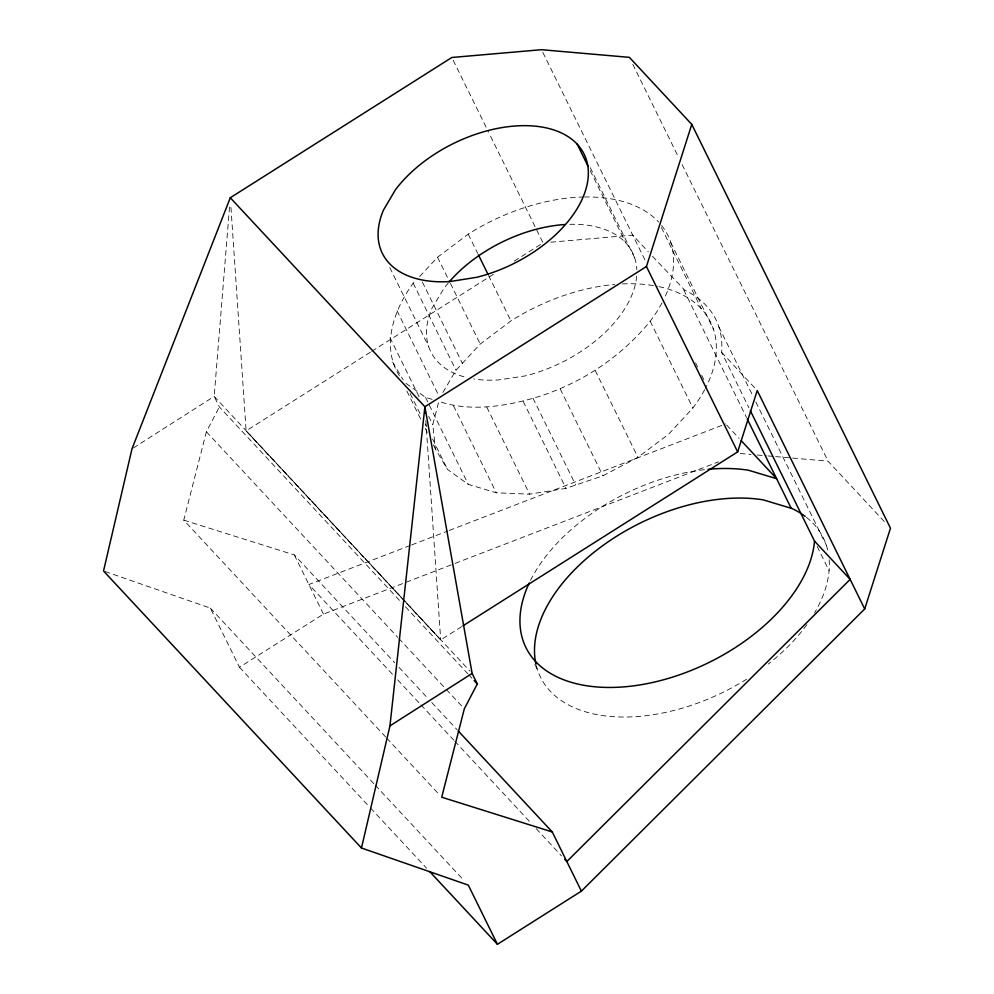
<?xml version="1.0" encoding="UTF-8"?>
<svg xmlns="http://www.w3.org/2000/svg" width="994" height="994" viewBox="0 0 994 994"><rect width="100%" height="100%" fill="white"/><g stroke="black" fill="none" stroke-linecap="round" stroke-linejoin="round"><path stroke-width="0.75" stroke-dasharray="4.97 3.73" d="M229.539 206.988L214.182 396.407L219.363 406.919L401.191 602.215M385.697 737.026L183.778 520.173L206.379 431.794L219.363 406.919M399.414 375.869C380.665 346.235 394.146 309.159 413.181 283.215L415.343 280.991M704.671 389.71A151.722 90.678 -26.2 0 1 692.893 408.025L668.627 434.216L637.949 457.339L602.936 475.803L565.996 488.365L529.616 494.167L496.292 492.8L468.298 484.376L447.536 469.466L435.434 449.064L432.788 424.587L439.025 400.681M442.889 392.468L455.985 370.215L480.251 344.036L510.928 320.913A151.722 90.678 -26.2 0 1 614.864 284.421M419.679 276.543L437.546 257.247L468.224 234.137A151.722 90.678 -26.2 0 1 582.882 197.023M661.967 302.934A151.722 90.678 -26.2 0 1 650.188 321.248C620.194 358.163 578.67 385.125 533.02 398.283C502.753 406.807 469.143 411.702 438.752 401.365M133.308 448.008L214.182 396.407L470.025 671.174M370.389 352.187L246.127 430.862L440.752 639.875L461.676 626.63M371.694 351.367L493.347 274.344M514.271 261.099L543.047 242.884L489.272 133.581M104.991 571.488L210.368 608.104L239.479 667.26L323.448 614.106L453.686 563.921M410.187 545.482L308.898 584.522L393.462 675.348M411.64 544.936L447.809 530.995M449.263 530.436L725.645 423.929M455.128 563.362L718.488 461.875M550.788 242.213L632.718 235.093L648.324 251.855M740.195 453.512L750.992 454.457M757.155 454.991L766.399 455.799M767.952 455.935L774.115 456.47M775.655 456.606L791.075 457.948M792.616 458.085L828.077 461.179L886.238 523.652M652.486 256.328L684.704 290.161A157.636 94.206 -26.2 0 1 721.607 352.274L748.942 407.813M405.95 383.324L425.494 397.364L432.862 399.588M183.778 520.173L294.336 554.938L394.767 662.799M440.752 639.875L246.127 430.862L230.707 203.907M721.607 352.274L756.185 389.412M726.676 425.047L739.163 438.466M405.415 606.75L467.789 673.746M468.845 674.876L472.013 678.281M206.379 431.794L397.712 637.303M398.768 638.434L445.287 688.395M446.343 689.525L462.198 706.56M398.992 667.347L427.532 697.999M431.769 702.534L457.141 729.782M397.699 679.896L419.89 703.74M420.947 704.87L453.724 740.07M454.78 741.201L530.895 822.957M536.176 828.623L561.548 855.884M386.753 738.169L439.609 794.939M210.368 608.104L374.216 784.08M375.285 785.223L464.074 880.597M239.479 667.26L369.507 806.917M370.563 808.047L426.588 868.234M392.618 362.064L403.216 379.907M632.793 64.324L678.703 157.611M682.132 164.582L828.077 461.179M718.861 326.84L753.092 396.407M755.825 401.974L826.337 545.271M670.751 242.399L713.443 329.176M661.345 227.514L701.342 308.786M817.18 546.489L829.083 570.693M683.71 289.863L746.569 417.604M542.861 52.471L646.386 262.863M695.576 362.835L697.626 366.997M701.727 375.334L703.777 379.497M590.299 167.663L634.719 257.943M590.212 170.608L625.748 242.834M650.188 321.248L692.893 408.025M453.189 60.261L488.588 132.202M595.244 370.563L637.949 457.339M560.243 389.027L602.936 475.803M468.224 234.137L477.716 253.42M488.563 275.462L510.928 320.913M533.02 398.283L575.725 485.06M523.179 401.352L565.996 488.365M437.546 257.247L449.748 282.048M450.431 283.427L480.251 344.036M486.799 407.155L529.616 494.167M422.388 282.048L462.384 363.319M413.181 283.215L455.985 370.215M389.785 267.548L428.65 346.521M453.488 405.8L496.292 492.8M396.991 310.687L438.441 394.941M425.494 397.364L468.298 484.376M389.971 337.587L419.195 396.966M428.712 416.312L432.788 424.587M410.162 393.5L421.034 415.604M425.121 423.891L426.476 426.65M432.589 439.075L447.536 469.466M406.881 391.064L421.158 420.064M425.233 428.352L427.271 432.502M433.384 444.927L435.434 449.064M534.847 664.452L537.493 669.832M294.336 554.938L323.448 614.106M425.842 420.636L440.665 639.54M569.773 224.321A112.397 67.17 -26.2 0 1 636.819 269.784M636.682 276.071A112.397 67.17 -26.2 0 1 525.478 375.869L498.416 379.932A112.397 67.17 -26.2 0 1 473.74 378.925M448.406 282.818A112.397 67.17 -26.2 0 0 443.995 288.347L431.881 308.463A112.397 67.17 -26.2 0 0 467.366 377.67M661.582 225.427A151.722 90.678 -26.2 0 1 664.613 297.678M584.447 196.986A151.722 90.678 -26.2 0 1 658.637 222.01M658.96 286.632A151.722 90.678 -26.2 0 1 705.367 388.393M622.43 283.911A151.722 90.678 -26.2 0 1 657.382 286.309M806.382 517.327A157.636 94.206 -26.2 0 1 828.188 552.353M829.17 559.833A157.636 94.206 -26.2 0 1 814.521 612.963M806.855 624.642A157.636 94.206 -26.2 0 1 768.213 664.091M746.631 679.213A157.636 94.206 -26.2 0 1 536.288 665.632M530.485 580.397A157.636 94.206 -26.2 0 1 706.585 469.441"/><path stroke-width="1.49" d="M497.422 944.3L468.311 885.132L361.468 848.006L389.946 725.881L424.898 406.77L230.285 197.744L451.835 57.49L541.494 49.7L629.376 57.354L691.774 124.374L890.475 528.187L864.705 608.962L581.391 891.133L497.422 944.3L429.768 871.639M425.32 412.932L424.898 406.77L646.435 266.516L691.774 124.374M462.993 625.798L737.66 451.897L757.229 390.543L864.705 608.962M230.285 197.744L132.003 448.841L103.525 570.978L361.468 848.006M424.898 406.77L472.125 673.435L477.294 683.959L464.31 708.834L441.721 797.213L552.279 831.978L581.391 891.133M389.946 725.881L472.125 673.435M741.251 440.702L776.637 478.698L748.544 470.249A157.636 94.206 -26.2 0 0 708.063 469.305M750.308 410.597L814.533 541.121L850.156 579.378L566.828 861.549L564.716 859.288M474.126 680.555L477.294 683.959M458.197 730.925L552.279 831.978M747.252 418.996L791.187 508.282M646.435 266.516L737.66 451.897M577.228 144.217A112.397 67.17 -26.2 0 1 476.958 277.251L450.009 281.55A112.397 67.17 -26.2 0 1 383.473 210.082L395.463 189.73A112.397 67.17 -26.2 0 1 577.228 144.217L588.162 166.445M478.4 254.799L487.88 274.083M449.35 281.712A112.397 67.17 -26.2 0 1 564.94 224.532M814.533 541.121A157.636 94.206 -26.2 0 1 636.893 685.388A157.636 94.206 -26.2 0 1 529.218 583.006M535.952 664.191A157.636 94.206 -26.2 0 1 603.072 545.395A157.636 94.206 -26.2 0 1 763.106 499.833L792.181 508.58A157.636 94.206 -26.2 0 1 805.215 516.42"/></g></svg>
